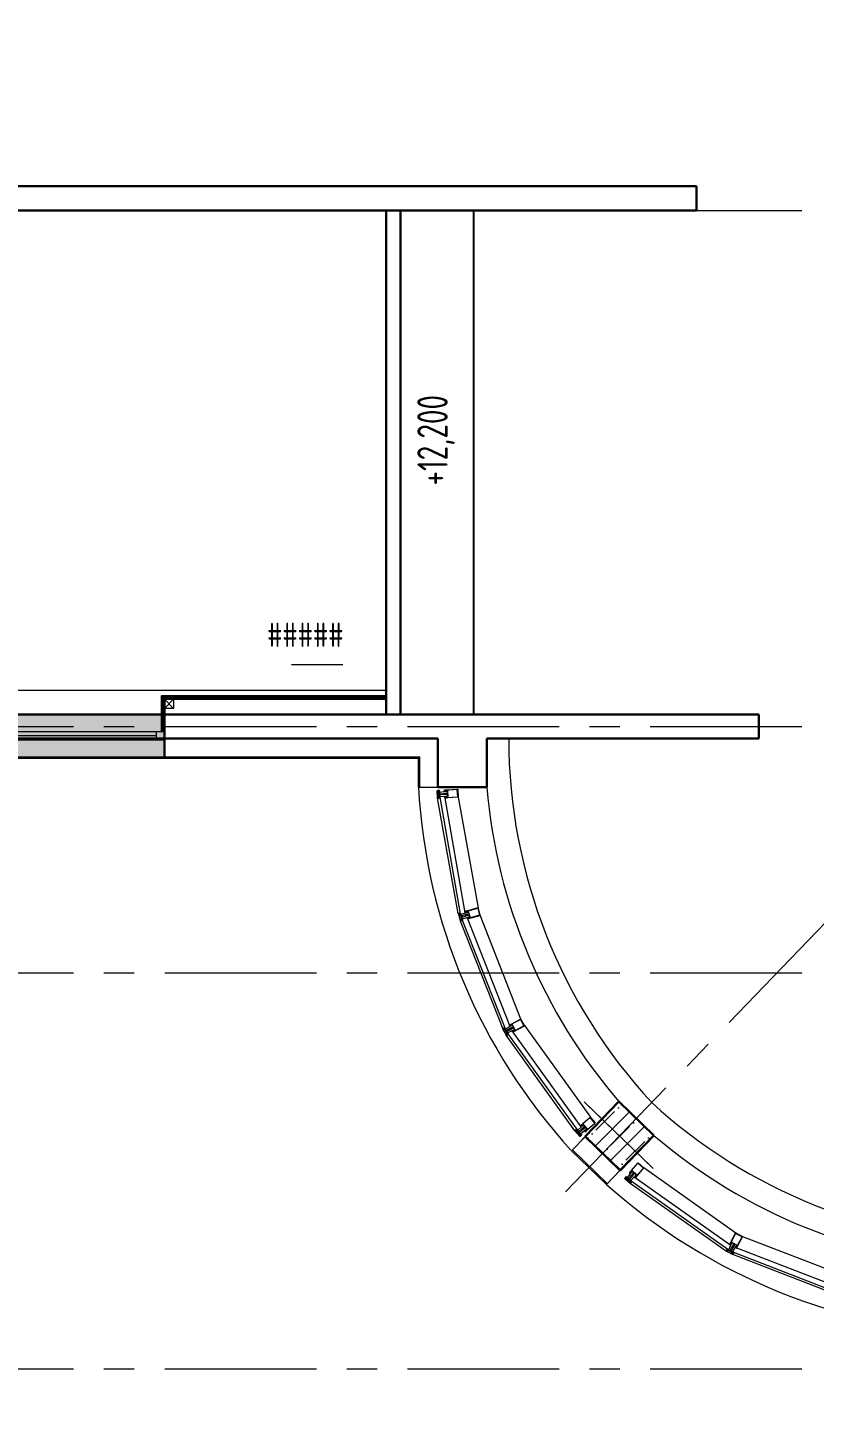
# Model space of a CAD drawing. Header units: millimetres. Extents: x -13407 to 8937287, y -2611 to 109271.
# Drawn here: x 26308 to 32789, y 5891 to 17296 of the extents above; entities that cross this region are included whole.
import ezdxf
from ezdxf import colors
from ezdxf.entities.mleader import LeaderData, LeaderLine
from ezdxf.enums import TextEntityAlignment as Align
from ezdxf.math import Vec2, Vec3

# ---------------------------------------------------------------- set-up
doc = ezdxf.new("R2010")
doc.units = ezdxf.units.MM
doc.linetypes.add('CENTER', pattern=[2, 1.25, -0.25, 0.25, -0.25])
for name, color, linetype, lineweight in [('_0', 250, 'Continuous', 9), ('АР_Маркер экспликации', 239, 'Continuous', 13), ('АР_Навесной фасад', 5, 'Continuous', 5), ('АР_Номер помещения', 1, 'Continuous', 25), ('АР_Окна БЛОК', 250, 'Continuous', 13), ('АР_Оси', 193, 'Continuous', 9), ('АР_Отметки', 250, 'Continuous', 15), ('АР_Перегородки витражные', 152, 'Continuous', 13), ('АР_Перегородки газоблок', 165, 'Continuous', 30), ('АР_Подоконники', 163, 'Continuous', 9), ('АР_Помещения_площадь', 19, 'Continuous', 9), ('АР_Сущ Несущая стена', 202, 'Continuous', 30), ('АР_тонкая линия', 250, 'Continuous', 0), ('АР_Штриховка монолит', 250, 'Continuous', 9)]:
    doc.layers.add(name, color=color, linetype=linetype, lineweight=lineweight)
doc.layers.add('Тонкая', color=7, linetype='Continuous')
doc.layers.add('ТХ_подиум скрыть', color=7, linetype='Continuous')
doc.styles.add('ISOCPEUR', font='isocpeur.ttf', dxfattribs={"width": 0.7})
doc.styles.get("Standard").update_dxf_attribs({"font": 'arial.ttf'})
pattern_1 = [(335.76716334, (-69115.3163, 318510.941), (0.651582564, 1.447617495), []), (65.76716334, (-69115.3163, 318510.941), (-1.447617495, 0.651582564), [])]

# ---------------------------------------------------------------- blocks, each defined once
blk = doc.blocks.new('*U59')
at = {"true_color": 0xffffff}
h = blk.add_hatch(color=7, dxfattribs=at)
h.dxf.hatch_style = 1
h.paths.add_polyline_path([(-1310, -140), (0, -140), (0, 220), (-1310, 220)])
at = {"lineweight": 30}
for p, q in [((-1310, -140), (-1310, 220)), ((0, -140), (0, 220))]:
    blk.add_line(p, q, dxfattribs=at)
for p, q in [((0, 220), (-1310, 220)), ((-1310, 70), (0, 70)), ((-1310, 0), (0, 0)), ((-1240, 0), (-1240, 70)), ((-1240, 35), (-70, 35)), ((-70, 0), (-70, 70)), ((-1310, -140), (0, -140)), ((-1310, -140), (-1310, -140)), ((-1310, -140), (-1310, -140)), ((0, -140), (0, -140)), ((0, -140), (0, -140))]:
    blk.add_line(p, q)
blk = doc.blocks.new('*U33')
at = {"layer": 'АР_Номер помещения', "color": 7}
blk.add_circle((-19358, -2000), 400, dxfattribs=at)
at = {"layer": 'АР_Помещения_площадь', "color": 7}
blk.add_line((-15692, -4117), (-16114, -4117), dxfattribs=at)
at = {"color": 7, "style": 'ISOCPEUR', "width": 0.7, "flags": 1}
blk.add_attdef('КАТЕГОРИЯ', (-499, -2092), '', height=250, dxfattribs=at)
at = {"layer": 'АР_Номер помещения', "color": 7, "style": 'ISOCPEUR', "width": 0.7}
blk.add_attdef('НОМЕР_ПОМЕЩЕНИЯ', text='', height=300, dxfattribs=at).set_placement((-19358, -2000), align=Align.MIDDLE_CENTER)
at = {"layer": 'АР_Помещения_площадь', "color": 7, "lineweight": 30, "width": 0.7, "flags": 104}
blk.add_attdef('ИМЯ_ПОМЕЩЕНИЯ', text='', height=100, dxfattribs=at).set_placement((158, 1217), align=Align.MIDDLE_CENTER)
at = {"layer": 'АР_Помещения_площадь', "color": 7, "style": 'ISOCPEUR', "width": 0.7}
blk.add_attdef('ПЛОЩАДЬ_ПОМЕЩЕНИЯ', text='', height=200, dxfattribs=at).set_placement((-15687, -3871), align=Align.MIDDLE_RIGHT)
blk = doc.blocks.new('_DotSmall')
at = {"color": 0, "linetype": 'ByBlock', "const_width": 0.5}
blk.add_lwpolyline([(-0.0625, 0, 1), (0.0625, 0, 1)], format="xyb", close=True, dxfattribs=at)
blk = doc.blocks.new('стойка витр.')
h = blk.add_hatch()
h.set_pattern_fill('ANSI37', scale=0.5, angle=-69.2328)
h.set_pattern_definition(pattern_1)
edge = h.paths.add_edge_path()
edge.add_line((-23, 14), (-23, 15))
edge.add_arc((-23, 15), 0.427, 20.7605, 72.3)
edge.add_arc((-23, 16), 0.427, 110.764, 252.288, ccw=False)
edge.add_line((-23, 16), (-22, 16))
edge.add_arc((-22, 16), 0.183, 20.749, 110.7854, ccw=False)
edge.add_line((-22, 16), (-22, 16))
edge.add_arc((-22, 16), 0.183, 200.7666, 335.778)
edge.add_line((-22, 16), (-21, 18))
edge.add_arc((-22, 18), 0.637, 344.3928, 381.7249)
edge.add_line((-21, 18), (-23, 22))
edge.add_arc((-23, 22), 0.637, 19.8094, 57.1415)
edge.add_line((-23, 22), (-24, 23))
edge.add_arc((-24, 23), 0.183, 65.7564, 200.7677)
edge.add_line((-25, 23), (-24, 23))
edge.add_arc((-25, 23), 0.183, -69.251, 20.7854, ccw=False)
edge.add_line((-25, 23), (-26, 22))
edge.add_arc((-26, 23), 0.427, 149.2464, 290.7703, ccw=False)
edge.add_arc((-27, 23), 0.427, 329.2344, 380.7738)
edge.add_line((-26, 23), (-27, 24))
edge.add_arc((-27, 24), 0.183, 20.749, 110.7854)
edge.add_line((-27, 24), (-33, 22))
edge.add_arc((-33, 21), 0.306, 107.612, 200.6883)
edge.add_line((-34, 21), (-33, 21))
edge.add_arc((-33, 21), 0.304, 200.7453, 225.8124)
edge.add_line((-33, 21), (-32, 19))
edge.add_arc((-32, 19), 0.305, -108.8628, 45.7814, ccw=False)
edge.add_arc((-29, 28), 9.95, 231.9543, 250.0412, ccw=False)
edge.add_arc((-35, 20), 0.4, 42.3093, 119.225)
edge.add_arc((-35, 20), 0.602, 134.395, 228.6478)
edge.add_arc((-29, 28), 11, 232.0873, 240.8889)
edge.add_arc((-37, 13), 6.09, 40.7589, 60.6144, ccw=False)
edge.add_arc((-33, 17), 0.305, -34.8959, 41.6027, ccw=False)
edge.add_line((-32, 16), (-33, 16))
edge.add_arc((-33, 16), 0.305, 145.1101, 256.4243)
edge.add_line((-33, 15), (-32, 15))
edge.add_arc((-32, 15), 0.305, -34.8899, 76.4243, ccw=False)
edge.add_line((-32, 15), (-32, 14))
edge.add_arc((-32, 14), 0.305, 145.1101, 256.4243)
edge.add_line((-32, 13), (-31, 13))
edge.add_arc((-31, 13), 0.305, -24.2247, 76.4204, ccw=False)
edge.add_line((-31, 13), (-32, 11))
edge.add_arc((-31, 11), 0.305, 155.7711, 290.7403)
edge.add_line((-31, 11), (-23, 14))
edge.add_arc((-23, 14), 0.183, 290.749, 380.749)
edge = h.paths.add_edge_path(flags=16)
edge.add_line((-23, 21), (-22, 19))
edge.add_arc((-23, 18), 0.541, -69.2328, 20.7672, ccw=False)
edge.add_line((-23, 18), (-23, 18))
edge.add_arc((-24, 18), 0.541, 200.7672, 290.7672, ccw=False)
edge.add_line((-24, 18), (-25, 20))
edge.add_arc((-25, 20), 0.541, 110.7672, 200.7672, ccw=False)
edge.add_line((-25, 21), (-24, 21))
edge.add_arc((-24, 21), 0.541, 20.7672, 110.7672, ccw=False)
edge = h.paths.add_edge_path(flags=16)
edge.add_line((-27, 20), (-26, 17))
edge.add_arc((-26, 17), 0.541, -69.2328, 20.7672, ccw=False)
edge.add_line((-26, 16), (-28, 15))
edge.add_arc((-28, 16), 0.541, 200.7672, 290.7672, ccw=False)
edge.add_line((-29, 15), (-30, 19))
edge.add_arc((-30, 19), 0.541, 110.7672, 200.7672, ccw=False)
edge.add_line((-30, 20), (-28, 21))
edge.add_arc((-27, 20), 0.541, 20.7672, 110.7672, ccw=False)
h = blk.add_hatch()
h.set_pattern_fill('ANSI37', scale=0.5, angle=-69.2328)
h.set_pattern_definition([(335.76716334, (-69115.9168, 318510.7132), (0.651582564, 1.447617495), []), (65.76716334, (-69115.9168, 318510.7132), (-1.447617495, 0.651582564), [])])
edge = h.paths.add_edge_path()
edge.add_arc((-61, -46), 0.549, 155.7657, 200.7672)
edge.add_line((-62, -46), (-61, -44))
edge.add_arc((-61, -44), 0.183, 20.7672, 155.7657)
edge.add_line((-61, -44), (-61, -45))
edge.add_arc((-61, -45), 0.183, 200.7672, 290.7672)
edge.add_line((-61, -45), (-59, -44))
edge.add_arc((-60, -44), 0.427, -69.2328, 72.2936)
edge.add_arc((-59, -43), 0.427, 200.7672, 252.2936)
edge.add_line((-60, -43), (-63, -35))
edge.add_arc((-63, -34), 0.305, 110.7672, 200.7672)
edge.add_line((-63, -34), (-61, -33))
edge.add_arc((-60, -34), 0.304, 76.4029, 110.7672)
edge.add_line((-60, -33), (-60, -34))
edge.add_arc((-108, -56), 53, 16.7114, 24.8229)
edge.add_line((-57, -41), (-58, -41))
edge.add_arc((-58, -41), 0.305, 145.1109, 256.4234)
edge.add_line((-58, -42), (-57, -42))
edge.add_arc((-57, -42), 0.305, -34.8891, 76.4234)
edge.add_line((-57, -42), (-57, -43))
edge.add_arc((-57, -43), 0.305, 145.1109, 256.4234)
edge.add_line((-57, -44), (-56, -44))
edge.add_arc((-56, -44), 0.305, -34.8891, 76.4234)
edge.add_line((-56, -44), (-56, -45))
edge.add_arc((-56, -45), 0.305, 145.1109, 256.4234)
edge.add_line((-56, -46), (-55, -46))
edge.add_arc((-56, -46), 0.305, -34.8891, 76.4234)
edge.add_line((-55, -46), (-56, -47))
edge.add_arc((-56, -47), 0.305, 145.1109, 256.4234)
edge.add_line((-56, -47), (-55, -48))
edge.add_arc((-55, -48), 0.305, -34.8891, 76.4234)
edge.add_line((-55, -48), (-55, -49))
edge.add_arc((-55, -49), 0.305, 145.1109, 256.4234)
edge.add_line((-55, -49), (-54, -50))
edge.add_arc((-54, -50), 0.305, -34.8891, 76.4234)
edge.add_line((-54, -50), (-54, -51))
edge.add_arc((-54, -51), 0.305, 145.1109, 256.4234)
edge.add_line((-54, -51), (-53, -51))
edge.add_arc((-53, -52), 0.305, -43.6751, 76.4279)
edge.add_line((-53, -52), (-54, -53))
edge.add_arc((-54, -53), 0.305, 136.3286, 262.7471)
edge.add_arc((-55, -61), 7.99, 59.586, 82.7471)
edge.add_arc((-51, -54), 0.305, 253.291, 419.586)
edge.add_arc((-53, -61), 6.03, 73.291, 110.7672)
edge.add_line((-55, -55), (-55, -55))
edge.add_arc((-55, -55), 0.427, 200.7672, 290.7672)
edge.add_line((-55, -55), (-57, -51))
edge.add_arc((-56, -51), 0.427, 149.2366, 200.7672)
edge.add_arc((-57, -51), 0.427, -30.7634, 40.0143)
edge.add_arc((-57, -51), 0.427, 40.0005, 110.7672)
edge.add_line((-57, -50), (-58, -51))
edge.add_arc((-58, -51), 0.183, 110.7672, 200.7672)
edge.add_line((-58, -51), (-58, -51))
edge.add_arc((-59, -51), 0.183, 245.7686, 380.7672)
edge.add_line((-59, -51), (-60, -51))
edge.add_arc((-60, -50), 0.549, 200.7672, 245.7686)
edge.add_line((-60, -50), (-62, -46))
edge = h.paths.add_edge_path(flags=16)
edge.add_arc((-59, -49), 0.541, 200.7672, 290.7672)
edge.add_line((-61, -47), (-60, -49))
edge.add_arc((-60, -47), 0.541, 110.7672, 200.7672)
edge.add_line((-59, -46), (-60, -46))
edge.add_arc((-59, -46), 0.541, 20.7672, 110.7672)
edge.add_line((-58, -48), (-59, -46))
edge.add_arc((-58, -49), 0.541, -69.2328, 20.7672)
edge.add_line((-59, -50), (-58, -49))
h = blk.add_hatch()
h.set_pattern_fill('ANSI37', scale=0.5, angle=-69.2328)
h.set_pattern_definition(pattern_1)
edge = h.paths.add_edge_path()
edge.add_line((-8, -26), (-7, -27))
edge.add_arc((-8, -27), 0.427, -30.7656, 20.7738, ccw=False)
edge.add_arc((-7, -27), 0.427, 149.2464, 290.7703)
edge.add_line((-7, -28), (-6, -27))
edge.add_arc((-6, -27), 0.183, 290.749, 380.7854)
edge.add_line((-6, -27), (-6, -27))
edge.add_arc((-6, -27), 0.183, 65.7564, 200.7677, ccw=False)
edge.add_line((-5, -27), (-4, -27))
edge.add_arc((-4, -28), 0.637, 19.8094, 57.1415, ccw=False)
edge.add_line((-4, -28), (-2, -31))
edge.add_arc((-3, -32), 0.637, -15.6072, 21.7249, ccw=False)
edge.add_line((-2, -32), (-3, -33))
edge.add_arc((-3, -33), 0.183, 200.7666, 335.778, ccw=False)
edge.add_line((-3, -33), (-3, -33))
edge.add_arc((-3, -33), 0.183, 20.749, 110.7854)
edge.add_line((-3, -33), (-4, -34))
edge.add_arc((-4, -34), 0.427, 110.764, 252.288)
edge.add_arc((-5, -35), 0.427, 20.7605, 72.3, ccw=False)
edge.add_line((-4, -35), (-4, -36))
edge.add_arc((-4, -36), 0.183, -69.251, 20.7854, ccw=False)
edge.add_line((-4, -36), (-11, -38))
edge.add_arc((-11, -38), 0.306, 200.846, 293.9223, ccw=False)
edge.add_line((-11, -38), (-11, -38))
edge.add_arc((-11, -37), 0.304, 175.722, 200.789, ccw=False)
edge.add_line((-11, -37), (-11, -35))
edge.add_arc((-12, -35), 0.305, 355.7529, 510.3972)
edge.add_arc((-3, -40), 9.95, 151.4932, 169.58)
edge.add_arc((-13, -38), 0.4, 282.3093, 359.225, ccw=False)
edge.add_arc((-13, -38), 0.602, 172.8865, 267.1393, ccw=False)
edge.add_arc((-3, -40), 11, 160.6454, 169.447, ccw=False)
edge.add_arc((-19, -34), 6.09, 340.92, 360.7754)
edge.add_arc((-13, -34), 0.305, 359.9316, 436.4302)
edge.add_line((-13, -34), (-14, -34))
edge.add_arc((-14, -33), 0.305, 145.1101, 256.4243, ccw=False)
edge.add_line((-14, -33), (-14, -32))
edge.add_arc((-14, -32), 0.305, 325.1101, 436.4243)
edge.add_line((-14, -32), (-15, -32))
edge.add_arc((-15, -31), 0.305, 145.1101, 256.4243, ccw=False)
edge.add_line((-15, -31), (-14, -30))
edge.add_arc((-15, -30), 0.305, 325.1139, 425.759)
edge.add_line((-15, -30), (-16, -29))
edge.add_arc((-16, -29), 0.305, 110.794, 245.7633, ccw=False)
edge.add_line((-16, -29), (-8, -26))
edge.add_arc((-8, -26), 0.183, 20.7854, 110.7854, ccw=False)
edge = h.paths.add_edge_path(flags=16)
edge.add_line((-3, -31), (-4, -29))
edge.add_arc((-5, -29), 0.541, 20.7672, 110.7672)
edge.add_line((-5, -28), (-6, -29))
edge.add_arc((-6, -29), 0.541, 110.7672, 200.7672)
edge.add_line((-6, -29), (-5, -32))
edge.add_arc((-5, -32), 0.541, 200.7672, 290.7672)
edge.add_line((-5, -32), (-4, -32))
edge.add_arc((-4, -31), 0.541, 290.7672, 380.7672)
edge = h.paths.add_edge_path(flags=16)
edge.add_line((-7, -33), (-8, -29))
edge.add_arc((-9, -30), 0.541, 20.7672, 110.7672)
edge.add_line((-9, -29), (-11, -30))
edge.add_arc((-11, -31), 0.541, 110.7672, 200.7672)
edge.add_line((-11, -31), (-10, -34))
edge.add_arc((-10, -34), 0.541, 200.7672, 290.7672)
edge.add_line((-9, -35), (-7, -34))
edge.add_arc((-7, -33), 0.541, 290.7672, 380.7672)
at = {"lineweight": 0, "ltscale": 100, "transparency": 33554687}
for points in [[(-69, -58), (-90, -2), (-90, -1), (-89, -1), (-89, -1), (-88, -3), (-87, -3), (-87, -3), (-86, -3), (-87, -1), (-87, 0), (-82, 2), (-81, 1), (-80, 1), (-77, 4), (-78, 5), (-90, 0), (-91, -2), (-70, -59), (-68, -60), (-55, -55), (-55, -54), (-59, -54), (-59, -54), (-60, -56), (-65, -58), (-66, -57), (-67, -55), (-67, -55), (-68, -55), (-68, -56), (-67, -58), (-67, -58), (-68, -59)], [(66, 59), (-27, 24), (-26, 22), (-25, 22), (-25, 22), (-25, 23), (-21, 25), (-19, 21), (-19, 21), (-19, 21), (-18, 17), (-22, 16), (-23, 17), (-23, 16), (-23, 16), (-23, 14), (-17, 16), (-16, 17), (-15, 20), (-15, 20), (-17, 24), (-17, 25), (-17, 25), (-14, 27), (-12, 26), (-4, 5), (-5, 4), (-33, -7), (-33, -7), (-32, -8), (-31, -9), (-30, -9), (-30, -9), (-29, -9), (-29, -8), (-28, -9), (-27, -8), (-27, -8), (-26, -8), (-25, -7), (-25, -7), (-25, -7), (-24, -7), (-24, -6), (-23, -7), (-22, -6), (-22, -6), (-21, -6), (-20, -6), (-20, -5), (-20, -5), (-19, -5), (-18, -4), (-18, -5), (-17, -4), (-15, -5), (-15, -6), (-16, -8), (-16, -9), (-16, -8), (-17, -9), (-18, -9), (-18, -9), (-19, -9), (-19, -10), (-20, -10), (-21, -10), (-21, -11), (-21, -10), (-23, -11), (-23, -11), (-23, -11), (-24, -11), (-24, -12), (-25, -12), (-26, -12), (-26, -13), (-26, -12), (-28, -13), (-28, -13), (-28, -13), (-29, -13), (-29, -14), (-30, -15), (-29, -16), (-29, -16), (-1, -6), (0, -6), (8, -28), (8, -29), (4, -31), (3, -30), (3, -29), (2, -25), (2, -25), (-1, -23), (-2, -23), (-8, -25), (-7, -27), (-6, -28), (-6, -27), (-6, -26), (-2, -25), (0, -28), (0, -28), (0, -29), (1, -32), (-4, -34), (-4, -33), (-4, -33), (-5, -34), (-4, -36), (89, -1), (89, 1), (67, 59)], [(64, 56), (85, 0), (11, -28), (-11, 28)]]:
    blk.add_lwpolyline(points, close=True, dxfattribs=at)
for points in [[(-74, -6), (-74, -6), (-75, -6), (-74, -7), (-77, -8, -0.414362), (-77, -8), (-79, -2, -0.414326), (-79, 0), (-77, 0), (-77, -1), (-76, 0), (-76, 0), (-77, 3, 0.551224), (-78, 4), (-80, 1, -0.267349), (-81, 1), (-82, 1, 0.249629), (-83, 1), (-86, -2, 0.827043), (-86, -3), (-82, -2, -0.414326), (-81, -2), (-78, -9, 0.414326), (-77, -10), (-76, -9, -0.082799), (-72, -16), (-68, -26), (-68, -26), (-68, -26), (-65, -35, -0.082799), (-63, -43), (-64, -44, 0.414326), (-65, -45), (-62, -52, -0.414326), (-62, -53), (-66, -55, 0.827043), (-66, -56), (-61, -56, 0.249629), (-61, -55), (-60, -54, -0.267349), (-59, -54), (-56, -54, 0.551224), (-56, -54), (-57, -51), (-57, -50), (-58, -50), (-58, -51), (-59, -52, -0.414326), (-60, -51), (-63, -45, -0.414362), (-63, -45), (-60, -44), (-60, -45), (-60, -45), (-59, -44)], [(-32, -8), (-33, -7, 0.523933), (-33, -7), (-64, -19, 0.414326), (-65, -20), (-64, -21, 0.410627), (-63, -21), (-63, -21, 0.492552), (-63, -21), (-63, -20, -0.441111), (-63, -20), (-61, -19, -0.208057), (-60, -19, -0.000016), (-57, -21, -0.439819), (-56, -22, -0.000016), (-58, -25, -0.208057), (-58, -26), (-60, -27, -0.441111), (-60, -26), (-61, -26, 0.492552), (-61, -26), (-61, -26, 0.410627), (-62, -27), (-61, -28, 0.414326), (-61, -28), (-30, -17, 0.523933), (-29, -16), (-30, -15)]]:
    blk.add_lwpolyline(points, format="xyb", close=True, dxfattribs=at)
at = {"color": 7, "lineweight": 0, "ltscale": 100, "transparency": 33554687}
for points in [[(-74, 3, 0.57795), (-74, 4), (-75, 4, -0.615334), (-75, 4, 0.101403), (-74, 7, 0.887085), (-74, 7, -0.164997), (-77, 5), (-77, 5, 0.414304), (-78, 4), (-76, 1, 0.228696), (-76, 1, -0.319049), (-76, 0, -0.319002), (-76, 0), (-77, -1, -0.4144), (-77, -1), (-78, 0, 0.668339), (-78, 0), (-79, -2, 0.198883), (-79, -2), (-77, -6, 0.198883), (-77, -7), (-75, -7, 0.668339), (-75, -7), (-75, -7, -0.4144), (-75, -7), (-74, -6, -0.710202), (-73, -7, 0.228696), (-73, -7), (-70, -16, 0.414362), (-70, -16), (-67, -15, 0.151171), (-67, -15), (-67, -15, 0.035408), (-70, -8), (-71, -7, -0.527868), (-71, -7), (-70, -6, 0.527868), (-71, -6), (-72, -5, -0.527868), (-72, -5), (-71, -4, 0.527868), (-71, -4), (-72, -4, -0.527868), (-72, -3), (-72, -2, 0.527868), (-72, -2), (-73, -2, -0.527868), (-73, -1), (-73, 0, 0.527868), (-73, 0), (-74, 0, -0.527868), (-74, 1), (-73, 1, 0.527868), (-74, 2), (-74, 2, -0.527868), (-75, 3)], [(-23, 14), (-23, 15, 0.228752), (-23, 15, -0.710164), (-23, 16), (-22, 16, -0.4144), (-22, 16), (-22, 16, 0.66825), (-22, 16), (-21, 18, 0.164348), (-21, 18), (-23, 22, 0.164348), (-23, 22), (-24, 23, 0.66825), (-25, 23), (-24, 23, -0.4144), (-25, 23), (-26, 22, -0.710164), (-26, 23, 0.228752), (-26, 23), (-27, 24, 0.4144), (-27, 24), (-33, 22, 0.430028), (-34, 21), (-33, 21, 0.109814), (-33, 21), (-32, 19, -0.800036), (-32, 18, -0.079083), (-35, 20, 0.348803), (-35, 20, 0.436125), (-35, 19, 0.038423), (-34, 18, -0.086853), (-32, 17, -0.346763), (-32, 16), (-33, 16, 0.527877), (-33, 15), (-32, 15, -0.527877), (-32, 15), (-32, 14, 0.527877), (-32, 13), (-31, 13, -0.469739), (-31, 13), (-32, 11, 0.667984), (-31, 11), (-23, 14, 0.414214)], [(-53, -51, -0.57795), (-53, -52), (-54, -53, 0.615334), (-54, -53, -0.101403), (-51, -54, -0.887085), (-51, -55, 0.164997), (-55, -55), (-55, -55, -0.414304), (-55, -55), (-57, -51, -0.228696), (-57, -51, 0.319049), (-57, -50, 0.319002), (-57, -50), (-58, -51, 0.4144), (-58, -51), (-58, -51, -0.668339), (-59, -51), (-60, -51, -0.198883), (-60, -50), (-62, -46, -0.198883), (-62, -46), (-61, -44, -0.668339), (-61, -44), (-61, -45, 0.4144), (-61, -45), (-59, -44, 0.710202), (-59, -43, -0.228696), (-60, -43), (-63, -35, -0.414362), (-63, -34), (-61, -33, -0.151171), (-60, -33), (-60, -34, -0.035408), (-57, -41), (-58, -41, 0.527868), (-58, -42), (-57, -42, -0.527868), (-57, -42), (-57, -43, 0.527868), (-57, -44), (-56, -44, -0.527868), (-56, -44), (-56, -45, 0.527868), (-56, -46), (-55, -46, -0.527868), (-55, -46), (-56, -47, 0.527868), (-56, -47), (-55, -48, -0.527868), (-55, -48), (-55, -49, 0.527868), (-55, -49), (-54, -50, -0.527868), (-54, -50), (-54, -51, 0.527868), (-54, -51)], [(-8, -26), (-7, -27, -0.228752), (-7, -27, 0.710164), (-7, -28), (-6, -27, 0.4144), (-6, -27), (-6, -27, -0.66825), (-5, -27), (-4, -27, -0.164348), (-4, -28), (-2, -31, -0.164348), (-2, -32), (-3, -33, -0.66825), (-3, -33), (-3, -33, 0.4144), (-3, -33), (-4, -34, 0.710164), (-4, -34, -0.228752), (-4, -35), (-4, -36, -0.4144), (-4, -36), (-11, -38, -0.430028), (-11, -38), (-11, -38, -0.109814), (-11, -37), (-11, -35, 0.800036), (-12, -35, 0.079083), (-13, -38, -0.348803), (-13, -38, -0.436125), (-14, -38, -0.038423), (-13, -36, 0.086853), (-13, -34, 0.346763), (-13, -34), (-14, -34, -0.527877), (-14, -33), (-14, -32, 0.527877), (-14, -32), (-15, -32, -0.527877), (-15, -31), (-14, -30, 0.469739), (-15, -30), (-16, -29, -0.667984), (-16, -29), (-8, -26, -0.414214)]]:
    blk.add_lwpolyline(points, format="xyb", close=True, dxfattribs=at)
for points in [[(-72, 0), (-73, 0)], [(-27, 24), (-27, 24)], [(-23, 14), (-23, 14)]]:
    blk.add_lwpolyline(points, dxfattribs=at)
blk.add_lwpolyline([(-73, 0), (-55, -48), (-54, -48), (-72, 0)], close=True)
at = {"lineweight": 0, "ltscale": 100, "transparency": 33554687}
for points in [[(-70, -6), (-69, -6), (-31, 9), (-31, 9), (-31, 11)], [(-56, -42), (-56, -41), (-17, -27), (-17, -27), (-16, -29)]]:
    blk.add_lwpolyline(points, dxfattribs=at)
at = {"color": 7}
for points in [[(-27, 20), (-26, 17, -0.414214), (-26, 16), (-28, 15, -0.414214), (-29, 15), (-30, 19, -0.414214), (-30, 20), (-28, 21, -0.414214)], [(-23, 21), (-22, 19, -0.414214), (-23, 18), (-23, 18, -0.414214), (-24, 18), (-25, 20, -0.414214), (-25, 21), (-24, 21, -0.414214)], [(-75, -2), (-74, -4, -0.414214), (-75, -5), (-76, -5, -0.414214), (-77, -5), (-78, -3, -0.414214), (-77, -2), (-76, -2, -0.414214)], [(-58, -48), (-59, -46, 0.414214), (-59, -46), (-60, -46, 0.414214), (-61, -47), (-60, -49, 0.414214), (-59, -50), (-58, -49, 0.414214)], [(-7, -33), (-8, -29, 0.414214), (-9, -29), (-11, -30, 0.414214), (-11, -31), (-10, -34, 0.414214), (-9, -35), (-7, -34, 0.414214)], [(-3, -31), (-4, -29, 0.414214), (-5, -28), (-6, -29, 0.414214), (-6, -29), (-5, -32, 0.414214), (-5, -32), (-4, -32, 0.414214)]]:
    blk.add_lwpolyline(points, format="xyb", close=True, dxfattribs=at)
at = {"color": 7, "lineweight": 0, "ltscale": 100, "transparency": 33554687}
blk.add_arc((-33, 21), 0.305, 110.7562, 200.7779, dxfattribs=at)
blk = doc.blocks.new('A$Ccadbda81')
at = {"layer": 'АР_Перегородки витражные', "color": 5}
for p, q in [((89, -1005), (-114, -61)), ((-95, -53), (104, -1006)), ((145, -997), (-54, -43)), ((55, -46), (251, -953)), ((636, -1855), (270, -1012)), ((108, -1064), (489, -1941)), ((508, -1935), (124, -1053)), ((163, -1037), (546, -1918)), ((666, -1908), (1236, -2643)), ((1113, -2760), (520, -1993)), ((533, -1980), (1130, -2751)), ((1163, -2725), (567, -1955))]:
    blk.add_line(p, q, dxfattribs=at)
at = {"layer": 'АР_Перегородки витражные', "xscale": -1}
for p, rotation in [((-31, -22), 206.0439613467204), ((1196, -2723), 244.0437384224219)]:
    blk.add_blockref('стойка витр.', p, dxfattribs=dict(at, rotation=rotation))
at = {"layer": 'АР_Перегородки витражные'}
for p, rotation in [((181, -1008), 357.0718620546067), ((579, -1924), 9.301548555461455)]:
    blk.add_blockref('стойка витр.', p, dxfattribs=dict(at, rotation=rotation))
blk = doc.blocks.new('A$C81a96c4f')
at = {"layer": 'АР_Штриховка монолит', "ltscale": 100}
h = blk.add_hatch(dxfattribs=at)
h.set_pattern_fill('ANSI35', color=256, scale=700)
h.set_pattern_definition([(45, (-977645.9, 95082.39), (-123.743687, 123.743687), []), (45, (-977522.15, 95082.39), (-123.743687, 123.743687), [218.75, -43.75, 0, -43.75])])
h.paths.add_polyline_path([(-3166, -2990), (-3443, -3278), (-3156, -3556), (-2878, -3268)])
h = blk.add_hatch(dxfattribs=at)
h.set_pattern_fill('ANSI35', color=256, scale=700)
h.set_pattern_definition([(45, (-971324.91, 95091.84), (-123.743687, 123.743687), []), (45, (-971201.17, 95091.84), (-123.743687, 123.743687), [218.75, -43.75, 0, -43.75])])
h.paths.add_polyline_path([(3166, -2990), (2878, -3268), (3156, -3556), (3443, -3278)])
h = blk.add_hatch(dxfattribs=at)
h.set_pattern_fill('ANSI35', color=256, scale=700)
h.set_pattern_definition([(45, (177458.83, -66645.68), (-123.74369, 123.74369), []), (45, (177582.58, -66645.68), (-123.74369, 123.74369), [218.75, -43.75, 0, -43.75])])
h.paths.add_polyline_path([(200, -4350), (-200, -4350), (-200, -4750), (200, -4750)])
at = {"layer": 'АР_Сущ Несущая стена', "ltscale": 100}
for points in [[(-2878, -3268), (-3166, -2990), (-3443, -3278), (-3156, -3556)], [(2878, -3268), (3166, -2990), (3443, -3278), (3156, -3556)], [(-200, -4350), (200, -4350), (200, -4750), (-200, -4750)]]:
    blk.add_lwpolyline(points, close=True, dxfattribs=at)
blk = doc.blocks.new('A$Ce02d65bd')
at = {"ltscale": 100}
for points in [[(0, 0), (0, 75), (75, 75), (75, 0), (0, 0)], [(0, 0), (75, 75)], [(0, 75), (75, 0)]]:
    blk.add_lwpolyline(points, dxfattribs=at)

msp = doc.modelspace()

# ---------------------------------------------------------------- linework, layer by layer
for points in [[(29260, 11789.2), (27409.3, 11789.2), (27409.3, 11500)], [(29260, 11776.7), (27421.8, 11776.7), (27421.8, 11500)], [(29260, 11764.2), (27434.3, 11764.2), (27434.3, 11557.2)]]:
    msp.add_lwpolyline(points)
at = {"layer": 'АР_Навесной фасад', "ltscale": 100}
for p, q in [((21270, 11290), (29537.4, 11290)), ((21280, 11280), (29527.4, 11280)), ((29527.4, 11040), (29687.4, 11040)), ((30788.8, 8045.4), (30900, 8160.5)), ((31187.7, 7882.6), (31076.6, 7767.5))]:
    msp.add_line(p, q, dxfattribs=at)
at = {"layer": 'АР_Навесной фасад', "color": 18, "ltscale": 100, "true_color": 0x000000}
for points in [[(29527.4, 11040), (29527.4, 11280)], [(29537.4, 11040), (29537.4, 11290)], [(30901.5, 8162.1), (30845.9, 8104.5)], [(30788.8, 8045.4), (31076.6, 7767.5)], [(30795.8, 8052.6), (31083.5, 7774.7)], [(31189.2, 7884.2), (31133.5, 7826.5)]]:
    msp.add_lwpolyline(points, dxfattribs=at)
at = {"layer": 'АР_Оси', "linetype": 'CENTER', "ltscale": 1000}
for p, q in [((-12563.8, 15790), (71033.4, 15790)), ((-12563.8, 11540), (71033.4, 11540)), ((34345, 11440), (30739.7, 7706.6)), ((-12563.8, 9510), (71033.4, 9510)), ((30892.2, 8449), (31445.8, 7914.4)), ((30907.5, 8434.3), (31461.1, 7899.7)), ((-12563.8, 6250), (71033.4, 6250))]:
    msp.add_line(p, q, dxfattribs=at)
at = {"layer": 'АР_Перегородки газоблок', "ltscale": 100}
for points in [[(29260, 11640), (29260, 15790)], [(29380, 15790), (29380, 11640)]]:
    msp.add_lwpolyline(points, dxfattribs=at)
at = {"layer": 'АР_Подоконники', "ltscale": 100}
msp.add_line((21120, 11840), (29260, 11840), dxfattribs=at)
for centre, radius, start, end in [((34683.4, 11444.9), 4412.6, 180.06299, 222.88103), ((34414, 11666.2), 4379.5, 227.40678, 269.09723)]:
    msp.add_arc(centre, radius, start, end, dxfattribs=at)
at = {"layer": 'АР_Сущ Несущая стена', "ltscale": 100}
for p, q in [((26120, 15990), (31817, 15990)), ((31817, 15990), (31817, 15790)), ((26120, 15790), (31817, 15790)), ((21120, 11640), (32333, 11640)), ((32333, 11440), (32333, 11640)), ((21120, 11440), (29687.4, 11440)), ((30089.6, 11440), (32333, 11440))]:
    msp.add_line(p, q, dxfattribs=at)
for points in [[(29687.4, 11040), (29687.4, 11440)], [(30089.6, 11040), (30089.6, 11440)], [(29687.4, 11040), (30089.6, 11040)]]:
    msp.add_lwpolyline(points, dxfattribs=at)
msp.add_lwpolyline([(31467.1, 8171.9), (31179.4, 8449.8), (30901.5, 8162.1), (31189.3, 7884.2)], close=True, dxfattribs=at)
at = {"layer": 'АР_тонкая линия', "color": 18, "ltscale": 100, "true_color": 0x000000}
for centre, radius, start, end in [((34351.4, 11308.8), 4831.5, 183.18991, 222.41054), ((34646.3, 11432.8), 4573.6, 184.92731, 220.70928), ((34419.6, 11624.5), 4542.9, 229.46472, 266.535), ((34345, 11439.9), 4916.2, 228.33129, 267.66871)]:
    msp.add_arc(centre, radius, start, end, dxfattribs=at)
at = {"layer": 'ТХ_подиум скрыть'}
msp.add_lwpolyline([(29980, 11640), (29380, 11640), (29380, 15790), (29980, 15790)], close=True, dxfattribs=at)

# ---------------------------------------------------------------- block references
at = {"layer": '_0', "color": 1, "lineweight": -3, "ltscale": 500, "rotation": 180}
msp.add_blockref('A$Ce02d65bd', (27509.3, 11764.2), dxfattribs=at)
at = {"layer": 'АР_Маркер экспликации', "color": 7}
ref = msp.add_blockref('*U33', (44596, 16166.1), dxfattribs=at)
ref.add_attrib('НОМЕР_ПОМЕЩЕНИЯ', '421', dxfattribs={"layer": 'АР_Номер помещения', "color": 7, "height": 300, "style": 'ISOCPEUR', "width": 0.7}).set_placement((25237.8, 14165.8), align=Align.MIDDLE_CENTER)
ref.add_attrib('ПЛОЩАДЬ_ПОМЕЩЕНИЯ', '#####', dxfattribs={"layer": 'АР_Помещения_площадь', "color": 7, "height": 200, "style": 'ISOCPEUR', "width": 0.7}).set_placement((28909.4, 12295.3), align=Align.MIDDLE_RIGHT)
at = {"layer": 'АР_Окна БЛОК', "xscale": -1, "rotation": 180}
msp.add_blockref('*U59', (27435, 11500), dxfattribs=at)
at = {"layer": 'АР_тонкая линия', "color": 18, "ltscale": 100, "true_color": 0x000000, "rotation": 357.9999999999999}
msp.add_blockref('A$Ccadbda81', (29801, 11006.7), dxfattribs=at)
at = {"layer": 'АР_тонкая линия', "color": 18, "ltscale": 100, "true_color": 0x000000, "xscale": -1, "rotation": 272.4330061418909}
msp.add_blockref('A$Ccadbda81', (34077.6, 6783.4), dxfattribs=at)
at = {"layer": 'Тонкая', "ltscale": 100}
msp.add_blockref('A$C81a96c4f', (34345, 11440), dxfattribs=at)

# ---------------------------------------------------------------- leaders
at = {"layer": 'АР_Отметки'}
ml = msp.add_multileader_mtext('Standard', dxfattribs=at)
ml.set_content('+13,200', color=256, style='ISOCPEUR')
ml.set_leader_properties(color=256, linetype='Continuous', lineweight=-1)
ml.set_arrow_properties(name='DOTSMALL')
ml.build(insert=Vec2(0, 0))
ml.multileader.update_dxf_attribs({"has_text_frame": 1, "text_left_attachment_type": 4, "text_right_attachment_type": 4, "dogleg_length": 100, "arrow_head_size": 180})
ctx = ml.context
ctx.base_point, ctx.char_height, ctx.arrow_head_size, ctx.landing_gap_size, ctx.plane_origin = Vec3(29391.1, 73679.1), 250, 180, 50, Vec3(27074.1, 73899.3)
ctx.left_attachment, ctx.right_attachment = 4, 4
notes = []
notes.append((ctx, [(0, (0, 0, 0), (0, 0), (1, 0), 1, [])]))
ctx.mtext.insert, ctx.mtext.width, ctx.mtext.line_spacing_style, ctx.mtext.flow_direction = Vec3(29441.1, 74012.4), 852.697, 2, 5
ml = msp.add_multileader_mtext('Standard', dxfattribs=at)
ml.set_content('+13,340', color=256, style='ISOCPEUR')
ml.set_leader_properties(color=256, linetype='Continuous', lineweight=-1)
ml.set_arrow_properties(name='DOTSMALL')
ml.build(insert=Vec2(0, 0))
ml.multileader.update_dxf_attribs({"has_text_frame": 1, "text_left_attachment_type": 4, "text_right_attachment_type": 4, "dogleg_length": 100, "arrow_head_size": 180})
ctx = ml.context
ctx.base_point, ctx.char_height, ctx.arrow_head_size, ctx.landing_gap_size, ctx.plane_origin = Vec3(29275.3, 72087.3), 250, 180, 50, Vec3(27756.5, 72382.1)
ctx.left_attachment, ctx.right_attachment = 4, 4
notes.append((ctx, [(0, (0, 0, 0), (0, 0), (1, 0), 1, [])]))
ctx.mtext.insert, ctx.mtext.width, ctx.mtext.line_spacing_style, ctx.mtext.flow_direction = Vec3(29325.3, 72420.6), 852.697, 2, 5
ml = msp.add_multileader_mtext('Standard', dxfattribs=at)
ml.set_content('+9,800', color=256, style='ISOCPEUR')
ml.set_leader_properties(color=256, linetype='Continuous', lineweight=-1)
ml.set_arrow_properties(name='DOTSMALL')
ml.build(insert=Vec2(0, 0))
ml.multileader.update_dxf_attribs({"has_text_frame": 1, "text_left_attachment_type": 4, "text_right_attachment_type": 4, "dogleg_length": 100, "arrow_head_size": 180})
ctx = ml.context
ctx.base_point, ctx.char_height, ctx.arrow_head_size, ctx.landing_gap_size, ctx.plane_origin = Vec3(54552.7, 26703.1), 250, 180, 50, Vec3(54303.4, 26042.3)
ctx.left_attachment, ctx.right_attachment = 4, 4
notes.append((ctx, [(0, (0, 0, 0), (0, 0), (1, 0), 1, [])]))
ctx.mtext.insert, ctx.mtext.width, ctx.mtext.line_spacing_style, ctx.mtext.flow_direction = Vec3(54602.7, 27036.4), 852.697, 2, 5
ml = msp.add_multileader_mtext('Standard', dxfattribs=at)
ml.set_content('+9,800', color=256, style='ISOCPEUR')
ml.set_leader_properties(color=256, linetype='Continuous', lineweight=-1)
ml.set_arrow_properties(name='DOTSMALL')
ml.build(insert=Vec2(0, 0))
ml.multileader.update_dxf_attribs({"has_text_frame": 1, "text_left_attachment_type": 4, "text_right_attachment_type": 4, "dogleg_length": 100, "arrow_head_size": 180})
ctx = ml.context
ctx.base_point, ctx.char_height, ctx.arrow_head_size, ctx.landing_gap_size, ctx.plane_origin = Vec3(54552.7, 26703.1), 250, 180, 50, Vec3(54303.4, 26042.3)
ctx.left_attachment, ctx.right_attachment = 4, 4
notes.append((ctx, [(0, (0, 0, 0), (0, 0), (1, 0), 1, [])]))
ctx.mtext.insert, ctx.mtext.width, ctx.mtext.line_spacing_style, ctx.mtext.flow_direction = Vec3(54602.7, 27036.4), 852.697, 2, 5
ml = msp.add_multileader_mtext('Standard', dxfattribs=at)
ml.set_content('Л.1', color=256, style='ISOCPEUR')
ml.set_leader_properties(color=256, linetype='Continuous', lineweight=-1)
ml.set_arrow_properties(name='DOTSMALL')
ml.build(insert=Vec2(0, 0))
ml.multileader.update_dxf_attribs({"has_text_frame": 1, "text_left_attachment_type": 4, "text_right_attachment_type": 4, "dogleg_length": 100, "arrow_head_size": 180})
ctx = ml.context
ctx.base_point, ctx.char_height, ctx.arrow_head_size, ctx.landing_gap_size, ctx.plane_origin = Vec3(51786.8, 25922.7, 0), 250, 180, 50, Vec3(77176.9, 13681.2, 0)
ctx.left_attachment, ctx.right_attachment = 4, 4
notes.append((ctx, [(0, (0, 0, 0), (0, 0), (1, 0), 1, [])]))
ctx.mtext.insert, ctx.mtext.width, ctx.mtext.line_spacing_style, ctx.mtext.flow_direction = Vec3(51836.8, 26256, 0), 852.697, 2, 5
ml = msp.add_multileader_mtext('Standard', dxfattribs=at)
ml.set_content('+11,750', color=256, style='ISOCPEUR')
ml.set_leader_properties(color=256, linetype='Continuous', lineweight=-1)
ml.set_arrow_properties(name='DOTSMALL')
ml.build(insert=Vec2(0, 0))
ml.multileader.update_dxf_attribs({"has_text_frame": 1, "text_left_attachment_type": 4, "text_right_attachment_type": 4, "dogleg_length": 100, "arrow_head_size": 180})
ctx = ml.context
ctx.base_point, ctx.char_height, ctx.arrow_head_size, ctx.landing_gap_size, ctx.plane_origin = Vec3(52695.3, 21086.1), 250, 180, 50, Vec3(53174.4, 18467)
ctx.left_attachment, ctx.right_attachment = 4, 4
notes.append((ctx, [(0, (0, 0, 0), (0, 0), (1, 0), 1, [])]))
ctx.mtext.insert, ctx.mtext.width, ctx.mtext.line_spacing_style, ctx.mtext.flow_direction = Vec3(52745.3, 21419.5), 852.697, 2, 5
ml = msp.add_multileader_mtext('Standard', dxfattribs=at)
ml.set_content('+12,200', color=256, style='ISOCPEUR')
ml.set_leader_properties(color=256, linetype='Continuous', lineweight=-1)
ml.set_arrow_properties(name='DOTSMALL')
ml.build(insert=Vec2(0, 0))
ml.multileader.update_dxf_attribs({"has_text_frame": 1, "text_left_attachment_type": 4, "text_right_attachment_type": 4, "dogleg_length": 100, "arrow_head_size": 180})
ctx = ml.context
ctx.base_point, ctx.char_height, ctx.arrow_head_size, ctx.landing_gap_size, ctx.plane_origin, ctx.plane_x_axis, ctx.plane_y_axis = Vec3(39478.9, 13582.7), 250, 180, 50, Vec3(51626.4, 38818.6), Vec3(0, 1), Vec3(-1, 0)
ctx.left_attachment, ctx.right_attachment = 4, 4
notes.append((ctx, [(0, (0, 0, 0), (0, 0), (1, 0), 1, [])]))
ctx.mtext.insert, ctx.mtext.text_direction, ctx.mtext.rotation, ctx.mtext.width, ctx.mtext.line_spacing_style, ctx.mtext.flow_direction = Vec3(39145.5, 13632.7), Vec3(0, 1), 1.5707963, 852.697, 2, 5
ml = msp.add_multileader_mtext('Standard', dxfattribs=at)
ml.set_content('+12,200', color=256, style='ISOCPEUR')
ml.set_leader_properties(color=256, linetype='Continuous', lineweight=-1)
ml.set_arrow_properties(name='DOTSMALL')
ml.build(insert=Vec2(0, 0))
ml.multileader.update_dxf_attribs({"has_text_frame": 1, "text_left_attachment_type": 4, "text_right_attachment_type": 4, "dogleg_length": 100, "arrow_head_size": 180})
ctx = ml.context
ctx.base_point, ctx.char_height, ctx.arrow_head_size, ctx.landing_gap_size, ctx.plane_origin, ctx.plane_x_axis, ctx.plane_y_axis = Vec3(29851.4, 13475.7), 250, 180, 50, Vec3(41998.9, 38711.6), Vec3(0, 1), Vec3(-1, 0)
ctx.left_attachment, ctx.right_attachment = 4, 4
notes.append((ctx, [(0, (0, 0, 0), (0, 0), (1, 0), 1, [])]))
ctx.mtext.insert, ctx.mtext.text_direction, ctx.mtext.rotation, ctx.mtext.width, ctx.mtext.line_spacing_style, ctx.mtext.flow_direction = Vec3(29518.1, 13525.7), Vec3(0, 1), 1.5707963, 852.697, 2, 5
for ctx, leaders in notes:
    for number, flags, end, landing, length, lines in leaders:
        leader = LeaderData()
        leader.index, (leader.has_last_leader_line, leader.has_dogleg_vector, leader.attachment_direction) = number, flags
        leader.last_leader_point, leader.dogleg_vector, leader.dogleg_length = Vec3(end), Vec3(landing), length
        for number, points, colour, breaks in lines:
            line = LeaderLine()
            line.index, line.vertices, line.color, line.breaks = number, Vec3.list(points), colors.encode_raw_color(colour), breaks
            leader.lines.append(line)
        ctx.leaders.append(leader)

doc.saveas('drawing.dxf')
